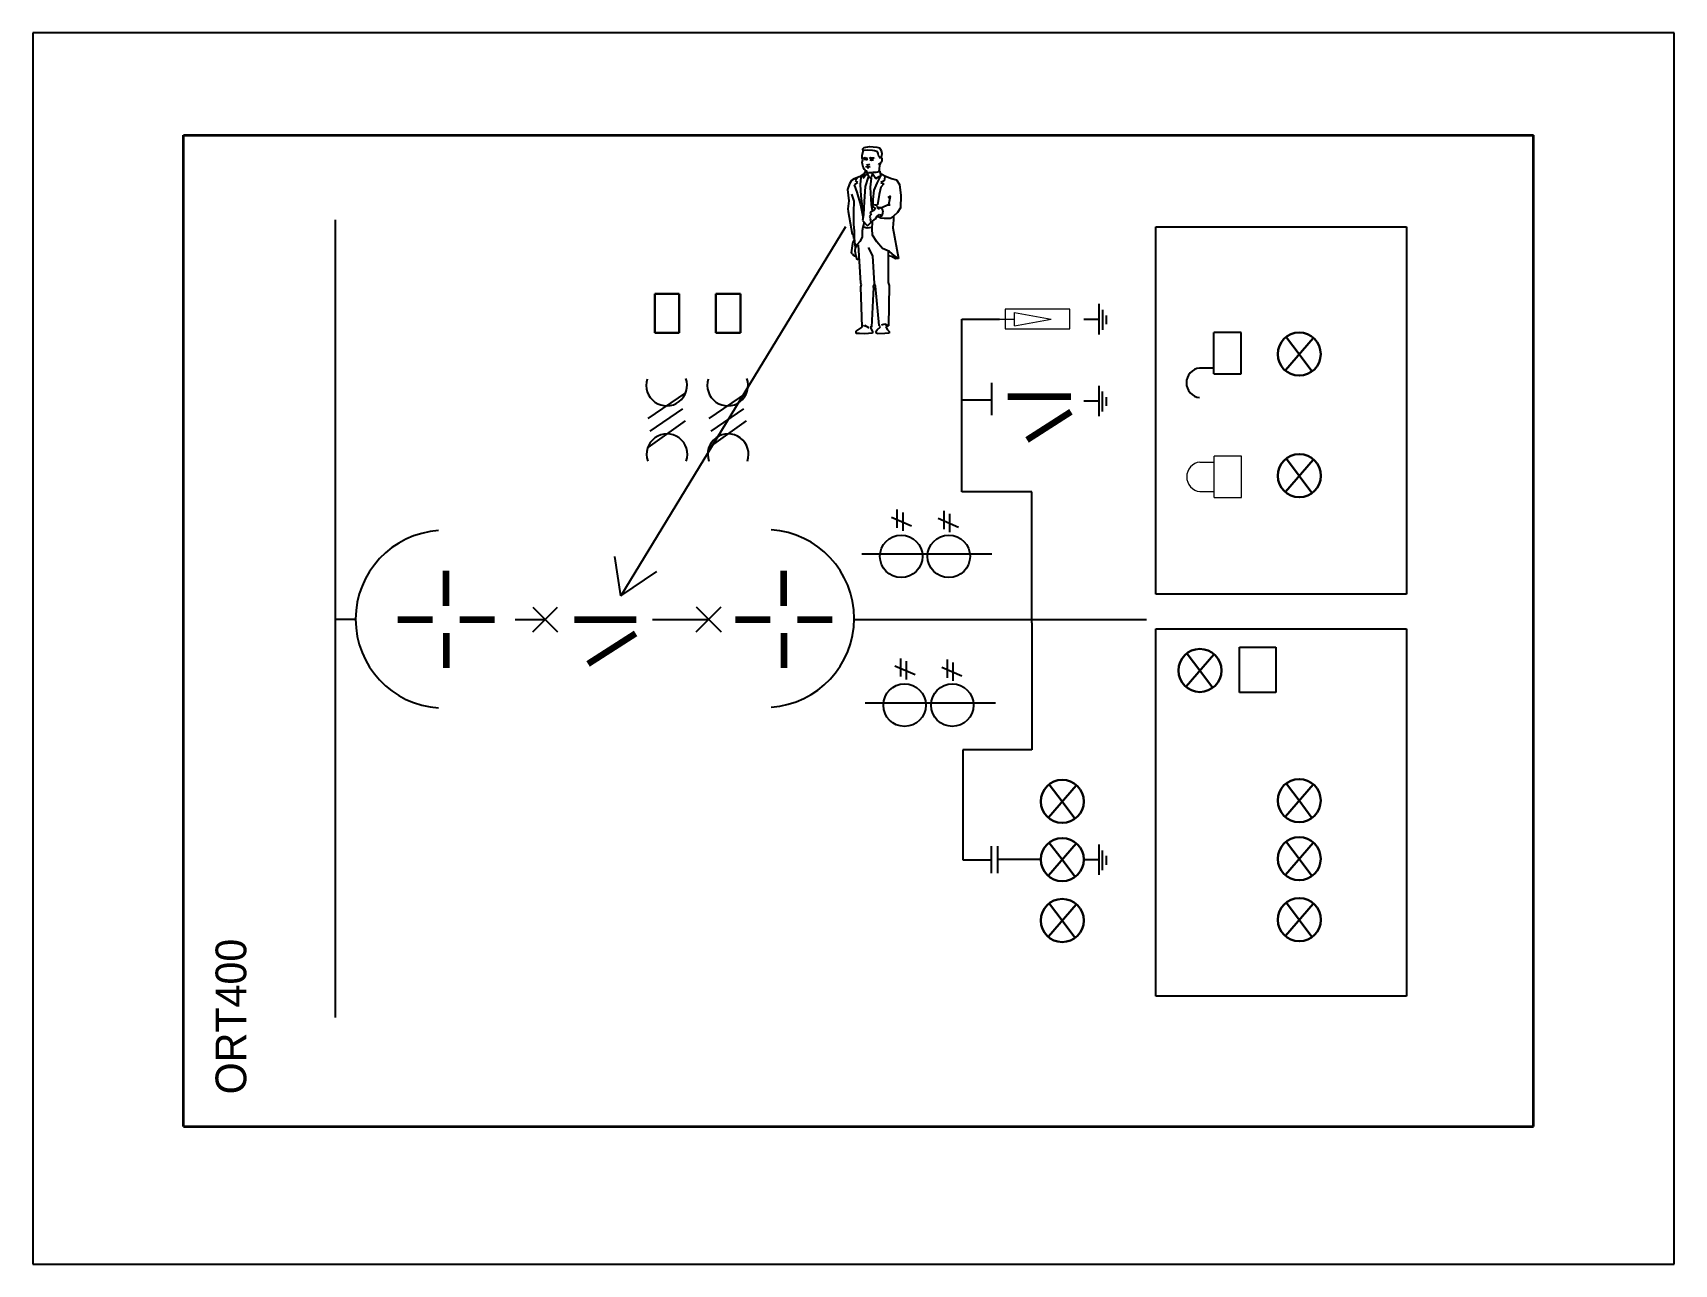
# Model space of a CAD drawing. Header units: millimetres. Extents: x 0 to 1600, y 0 to 1200.
import ezdxf

# ---------------------------------------------------------------- set-up
doc = ezdxf.new("R2010")
doc.units = ezdxf.units.MM
doc.layers.add('6-家具-143', color=143, linetype='Continuous')
doc.layers.add('TOPOVERLAY', color=2, linetype='Continuous')

msp = doc.modelspace()

# ---------------------------------------------------------------- linework, layer by layer
for p, q in [((1600, 1200), (0, 1200)), ((0, 1200), (0, 0)), ((1600, 0), (1600, 1200)), ((792.2, 1010.8), (573.3, 651.3)), ((573.3, 651.3), (567.2, 689.8)), ((573.3, 651.3), (608.3, 674.9)), ((0, 0), (1600, 0))]:
    msp.add_line(p, q)
at = {"color": 5, "lineweight": 35}
for p, q in [((146.9, 134.2), (146.9, 1100.2)), ((146.9, 1100.2), (1462.9, 1100.2)), ((1462.9, 134.2), (1462.9, 1100.2)), ((146.9, 134.2), (1462.9, 134.2))]:
    msp.add_line(p, q, dxfattribs=at)
at = {"color": 56}
for p, q in [((295, 240.3), (295, 1017.9)), ((1039.5, 906.1), (1039.5, 935.8)), ((1042.9, 910.6), (1042.9, 929.9)), ((905.6, 752.8), (905.6, 921)), ((905.6, 921), (942.3, 921)), ((1024.6, 921.1), (1039.4, 921.1)), ((1046.6, 916), (1046.6, 924.6)), ((935, 827.3), (935, 858.8)), ((1039.4, 826.5), (1039.4, 856.1)), ((1042.7, 831), (1042.7, 850.3)), ((935, 842.1), (905.6, 842.1)), ((1024.5, 841.5), (1039.3, 841.5)), ((1046.5, 836.4), (1046.5, 844.9)), ((974, 752.8), (905.6, 752.8)), ((974, 625.1), (974, 752.8)), ((487.3, 616.3), (511.5, 640.4)), ((487.3, 640.4), (511.5, 616.3)), ((646.6, 640.5), (670.9, 616.3)), ((646.6, 616.3), (670.9, 640.5)), ((314.7, 628.4), (295, 628.4)), ((470.1, 628.4), (499.4, 628.4)), ((604.2, 628.4), (658.8, 628.4)), ((800.6, 628.4), (1085.7, 628.4)), ((974, 625.1), (974, 501.2)), ((974, 501.2), (906.5, 501.2)), ((906.5, 501.2), (906.5, 394.2)), ((934.5, 380.9), (934.5, 407.5)), ((940.8, 380.9), (940.8, 407.5)), ((1039.4, 379.4), (1039.4, 409)), ((1042.7, 383.9), (1042.7, 403.2)), ((906.5, 394.2), (934.5, 394.2)), ((982.4, 394.3), (940.8, 394.3)), ((1024.5, 394.3), (1039.3, 394.3)), ((1046.5, 389.2), (1046.5, 397.8))]:
    msp.add_line(p, q, dxfattribs=at)
at = {"color": 252}
for p, q in [((1094.6, 653.1), (1094.6, 1011.1)), ((1094.6, 1011.1), (1339.2, 1011.1)), ((1339.2, 1011.1), (1339.2, 653.1)), ((636.2, 849.3), (599.4, 824.1)), ((695.7, 849.3), (658.9, 824.1)), ((601.7, 811.7), (633.5, 833.6)), ((661.2, 811.7), (693, 833.6)), ((599.8, 796), (636.1, 821.9)), ((659.3, 796), (695.6, 821.9)), ((837, 728.1), (856.6, 719.7)), ((842.7, 717.7), (842.7, 735.5)), ((848.3, 714.8), (848.3, 732.5)), ((882.6, 726.9), (902.2, 718.4)), ((888.3, 716.4), (888.3, 734.2)), ((893.9, 713.5), (893.9, 731.3)), ((808, 692.1), (934.9, 692.1)), ((1339.2, 653.1), (1094.6, 653.1)), ((1094.6, 261.3), (1094.6, 619.2)), ((1094.6, 619.2), (1339.2, 619.2)), ((1339.2, 619.2), (1339.2, 261.3)), ((1176.4, 557.2), (1176.4, 601.3)), ((1176.4, 601.3), (1211.7, 601.3)), ((1211.7, 601.3), (1211.7, 557.2)), ((840.4, 583.1), (860, 574.7)), ((846, 572.7), (846, 590.4)), ((851.7, 569.7), (851.7, 587.5)), ((886, 581.9), (905.6, 573.4)), ((891.6, 571.4), (891.6, 589.2)), ((897.3, 568.5), (897.3, 586.3)), ((811.4, 547.1), (938.3, 547.1)), ((1211.7, 557.2), (1176.4, 557.2)), ((1339.2, 261.3), (1094.6, 261.3))]:
    msp.add_line(p, q, dxfattribs=at)
at = {"color": 250, "lineweight": 30}
for p, q in [((665.9, 907.5), (665.9, 945.8)), ((665.9, 945.8), (689.7, 945.8)), ((689.7, 945.8), (689.7, 907.5)), ((689.7, 907.5), (665.9, 907.5)), ((950.3, 845.6), (1012, 845.6)), ((1234.6, 768.4), (1222, 784.7)), ((1221.1, 752.8), (1248.1, 783.9)), ((1234.6, 768.4), (1246.8, 751.7)), ((1124.2, 563), (1151.2, 594.2)), ((1137.7, 578.6), (1125.1, 594.9)), ((1137.7, 578.6), (1149.9, 562)), ((990, 435.4), (1017, 466.6)), ((1003.5, 451), (990.9, 467.4)), ((1221, 436.2), (1248, 467.3)), ((1234.5, 451.8), (1222, 468.1)), ((1003.5, 451), (1015.6, 434.4)), ((1234.5, 451.8), (1246.7, 435.1)), ((990, 378.8), (1017, 409.9)), ((1003.5, 394.3), (990.9, 410.7)), ((1221, 379.5), (1248, 410.7)), ((1234.5, 395.1), (1222, 411.4)), ((1003.5, 394.3), (1015.6, 377.7)), ((1234.5, 395.1), (1246.7, 378.5)), ((1234.6, 335.7), (1222, 352)), ((990, 319.4), (1017, 350.5)), ((1003.5, 334.9), (991, 351.3)), ((1221.1, 320.1), (1248.1, 351.3)), ((1003.5, 334.9), (1015.7, 318.3)), ((1234.6, 335.7), (1246.8, 319.1))]:
    msp.add_line(p, q, dxfattribs=at)
at = {"color": 56, "lineweight": 20}
for p, q in [((1010.8, 930.6), (947.7, 930.6)), ((947.7, 930.6), (947.7, 911.4)), ((1010.8, 911.4), (1010.8, 930.6)), ((942.3, 921), (957.1, 921)), ((957.1, 914.6), (957.1, 927.3)), ((957.1, 927.3), (992.8, 921)), ((957.1, 914.6), (992.8, 921)), ((947.7, 911.4), (1010.8, 911.4))]:
    msp.add_line(p, q, dxfattribs=at)
at = {"color": 88}
for p, q in [((1151.2, 867.7), (1151.2, 907.9)), ((1177.9, 907.9), (1151.2, 907.9)), ((1177.9, 867.7), (1177.9, 907.9)), ((1137.4, 873.4), (1151.2, 873.4)), ((1151.2, 867.7), (1177.9, 867.7))]:
    msp.add_line(p, q, dxfattribs=at)
at = {"color": 1, "lineweight": 30}
for p, q in [((1221, 871.3), (1248, 902.5)), ((1234.5, 886.9), (1222, 903.2)), ((1234.5, 886.9), (1246.7, 870.3))]:
    msp.add_line(p, q, dxfattribs=at)
at = {"color": 250, "lineweight": 100}
for p, q in [((950.3, 845.6), (1012, 845.6)), ((355.7, 628.4), (389.6, 628.4)), ((369.4, 628.4), (389.6, 628.4)), ((416.2, 628.4), (439.3, 628.4)), ((416.2, 628.4), (450.1, 628.4)), ((527.9, 628.3), (588, 628.3)), ((527.9, 628.3), (588, 628.3)), ((684.9, 628.4), (718.8, 628.4)), ((698.6, 628.4), (718.8, 628.4)), ((745.4, 628.4), (779.3, 628.4)), ((745.4, 628.4), (768.5, 628.4))]:
    msp.add_line(p, q, dxfattribs=at)
at = {"color": 3, "lineweight": 30}
msp.add_line((969.3, 803.5), (1011.7, 830.5), dxfattribs=at)
at = {"color": 18, "lineweight": 0}
for p, q in [((1151.5, 747.3), (1151.5, 787.4)), ((1178.2, 787.4), (1151.5, 787.4)), ((1178.2, 747.3), (1178.2, 787.4)), ((1137.7, 781.7), (1151.5, 781.7)), ((1137.7, 753), (1151.5, 753)), ((1151.5, 747.3), (1178.2, 747.3))]:
    msp.add_line(p, q, dxfattribs=at)
at = {"color": 1, "lineweight": 30}
msp.add_circle((1234.5, 886.9), 21, dxfattribs=at)
at = {"color": 250, "lineweight": 30}
for centre in [(1234.6, 768.4), (1137.7, 578.6), (1003.5, 451), (1234.5, 451.8), (1234.5, 395.1), (1003.5, 394.3), (1003.5, 334.9), (1234.6, 335.7)]:
    msp.add_circle(centre, 21, dxfattribs=at)
at = {"color": 252}
for centre in [(846.5, 689.8), (892.9, 689.8), (849.8, 544.8), (896.3, 544.8)]:
    msp.add_circle(centre, 20.7, dxfattribs=at)
at = {"color": 88}
msp.add_arc((1139, 858.9), 14.5, 96.3558, 263.6442, dxfattribs=at)
at = {"color": 252}
for centre, start, end in [((617.9, 856.4), 162.0487, 20.1121), ((677.4, 856.4), 162.0487, 20.1121), ((618.2, 789.2), 340.9683, 199.0317), ((677.8, 789.2), 340.9683, 199.0317)]:
    msp.add_arc(centre, 19.9, start, end, dxfattribs=at)
at = {"color": 18, "lineweight": 0}
msp.add_arc((1139.3, 767.3), 14.5, 96.3558, 263.6442, dxfattribs=at)
at = {"color": 56}
for centre, start, end in [((401.3, 628.5), 93.7682, 266.2318), ((714, 629.3), 273.7682, 86.2318)]:
    msp.add_arc(centre, 86.6, start, end, dxfattribs=at)
at = {"layer": '6-家具-143', "color": 143}
for p, q in [((809.2, 1086.9), (810.5, 1088.2)), ((810.5, 1088.2), (815.5, 1089.1)), ((815.5, 1089.1), (822.7, 1088.7)), ((822.7, 1088.7), (825.5, 1088)), ((808.5, 1073.6), (809.2, 1076.5)), ((809.5, 1069.2), (808.5, 1073.6)), ((808.6, 1080.5), (809.4, 1084.8)), ((808.6, 1077.7), (808.6, 1080.5)), ((809.2, 1076.5), (808.6, 1077.7)), ((809.4, 1084.8), (809.2, 1086.9)), ((809.3, 1078), (811.5, 1078.4)), ((809.6, 1085.1), (810.1, 1085.7)), ((810, 1077.1), (812.1, 1077.2)), ((810.1, 1085.7), (814.1, 1085.9)), ((812.2, 1076.2), (810.4, 1076.6)), ((811.2, 1076.8), (811.7, 1077)), ((811.5, 1078.4), (813.6, 1077.6)), ((811.7, 1077), (812.3, 1076.4)), ((812.1, 1077.2), (813.6, 1076.6)), ((813.2, 1076.1), (812.2, 1076.2)), ((813.6, 1076.6), (813.2, 1076.1)), ((814.1, 1085.9), (818.5, 1085.8)), ((815, 1071.6), (816, 1072.1)), ((815.7, 1077.5), (816.9, 1078.4)), ((816.6, 1077.1), (815.9, 1076.6)), ((815.9, 1076.6), (816.3, 1076.1)), ((816.3, 1076.1), (817.5, 1076)), ((818.2, 1077.3), (816.6, 1077.1)), ((816.6, 1076.3), (817.1, 1076.7)), ((816.9, 1078.4), (819.8, 1078.1)), ((817.1, 1076.7), (817.9, 1076.5)), ((817.5, 1076), (819.4, 1076.6)), ((819.4, 1077.2), (818.2, 1077.3)), ((818.5, 1085.8), (820.5, 1085.4)), ((819.8, 1078.1), (820.2, 1077.4)), ((820.5, 1085.4), (822.6, 1084.6)), ((822.6, 1084.6), (823.6, 1082.5)), ((823.6, 1082.5), (824, 1080.6)), ((824, 1080.6), (825, 1079.6)), ((824.6, 1071.9), (824.5, 1072.4)), ((825.2, 1072.2), (824.6, 1071.9)), ((825, 1079.6), (825, 1078.8)), ((825, 1078.8), (825.4, 1078.6)), ((825.9, 1073), (825.2, 1072.2)), ((826.2, 1073.2), (825.3, 1070.9)), ((825.4, 1077.9), (825.9, 1078.5)), ((825.5, 1088), (827, 1085.3)), ((825.9, 1078.5), (826.7, 1078.8)), ((826.9, 1074.1), (825.9, 1073)), ((827.4, 1080.2), (826.7, 1078.9)), ((826.7, 1078.8), (827.4, 1078.1)), ((827.5, 1075.4), (826.9, 1074.1)), ((827, 1085.3), (827.7, 1082.5)), ((827.7, 1082.5), (827.4, 1080.2)), ((827.4, 1078.1), (827.7, 1077.2)), ((827.7, 1077.2), (827.5, 1075.4)), ((800.6, 1057.8), (798.1, 1056)), ((805.4, 1059.8), (800.6, 1057.8)), ((804.5, 1059.4), (801.5, 1056)), ((810.4, 1062.8), (805.4, 1059.8)), ((807.2, 1058.9), (806.5, 1052.3)), ((809.5, 1061.7), (807.2, 1058.9)), ((810.7, 1066.7), (809.5, 1069.2)), ((810.9, 1064.4), (809.5, 1058.5)), ((809.5, 1058.5), (813.1, 1062.3)), ((811.7, 1065.5), (810.7, 1066.7)), ((811.5, 1064.9), (810.9, 1064.4)), ((812.4, 1064.9), (811.5, 1064.9)), ((814.3, 1059.2), (811.5, 1050.3)), ((811.7, 1064.5), (811.6, 1064.2)), ((811.6, 1064.2), (813.8, 1063.9)), ((812.7, 1065.3), (811.7, 1065.5)), ((812, 1069.4), (813.6, 1069.8)), ((812.7, 1072), (813, 1071.5)), ((813.3, 1064.3), (812.7, 1065.3)), ((813, 1071.5), (815, 1071.6)), ((813.1, 1062.3), (814.7, 1063.8)), ((813.3, 1068.7), (815, 1068.6)), ((813.6, 1069.8), (814.4, 1069.7)), ((813.7, 1062.3), (815.1, 1059.3)), ((814.4, 1069.7), (816.4, 1069.5)), ((814.7, 1063.8), (817.9, 1063.8)), ((815.1, 1059.3), (815.8, 1058.7)), ((815.8, 1058.7), (817.4, 1059.4)), ((817.1, 1058.4), (816.3, 1049.5)), ((817.4, 1059.4), (818.6, 1062.1)), ((817.9, 1063.8), (821.8, 1057.9)), ((821.9, 1064), (818.4, 1064)), ((821.8, 1057.9), (825, 1059.9)), ((825, 1064.5), (821.9, 1064)), ((826.6, 1061.4), (822.7, 1053.5)), ((824.6, 1065.1), (825, 1064.5)), ((824.9, 1067.1), (824.7, 1065.1)), ((825.3, 1070.9), (824.9, 1067.1)), ((825, 1059.9), (826.9, 1061.1)), ((826, 1065.2), (825.1, 1065.1)), ((826.3, 1063), (826, 1065.2)), ((826.9, 1061.1), (826.3, 1063)), ((827, 1062.6), (831.1, 1060.3)), ((830.4, 1059.6), (829.8, 1055.7)), ((831.1, 1060.3), (837.1, 1058.2)), ((837.1, 1058.2), (841.9, 1056.7)), ((841.9, 1056.7), (844.8, 1052.1)), ((796, 1053), (794.2, 1047.3)), ((794.2, 1047.3), (795.3, 1036.4)), ((798.1, 1056), (796, 1053)), ((800.8, 1035.9), (798.5, 1042.8)), ((804, 1054.1), (800.8, 1051.9)), ((800.8, 1051.9), (803.3, 1044.8)), ((801.5, 1056), (804, 1054.1)), ((803.3, 1044.8), (806.7, 1032.3)), ((806.5, 1052.3), (807, 1041.2)), ((807, 1041.2), (809.2, 1025.2)), ((811.5, 1050.3), (810.4, 1035.5)), ((816.3, 1049.5), (816.9, 1037.8)), ((819.7, 1046.6), (819, 1037.7)), ((822.7, 1053.5), (819.7, 1046.6)), ((825, 1042.3), (823.4, 1032.5)), ((826.8, 1049.6), (825, 1042.3)), ((829.8, 1055.7), (826.8, 1054.1)), ((826.8, 1054.1), (829.5, 1053)), ((829.5, 1053), (826.8, 1049.6)), ((836.1, 1040.7), (833.6, 1039.1)), ((834.3, 1032.7), (836.1, 1040.7)), ((844.8, 1052.1), (846.2, 1041.6)), ((846.2, 1041.6), (845.7, 1029.5)), ((795.3, 1036.4), (794.6, 1028.4)), ((794.6, 1028.4), (794.9, 1025.9)), ((794.9, 1025.9), (798.8, 1003.8)), ((800.3, 1025.4), (800.8, 1035.9)), ((800.3, 1019.3), (800.3, 1025.4)), ((806.7, 1032.3), (808.8, 1022.5)), ((810.4, 1035.5), (809.7, 1022.5)), ((816.5, 1025.1), (816.3, 1023.6)), ((819.8, 1027), (816.5, 1025.1)), ((816.9, 1037.8), (817.1, 1032.6)), ((817.1, 1032.6), (818.3, 1027.2)), ((819.1, 1032.5), (818.6, 1031.5)), ((818.6, 1031.5), (819, 1030.5)), ((819, 1037.7), (818.8, 1033)), ((819, 1030.5), (820.4, 1029.9)), ((821, 1032.1), (819.1, 1032.5)), ((821.3, 1028.7), (819.8, 1027)), ((820.4, 1029.9), (821.3, 1028.7)), ((822.1, 1032.1), (821, 1032.1)), ((823.4, 1030.6), (822.1, 1032.1)), ((824.3, 1028.4), (823.4, 1030.6)), ((825.2, 1028.3), (824.3, 1028.4)), ((824.7, 1029.5), (828.4, 1030)), ((826.1, 1029.3), (824.7, 1029.5)), ((828.2, 1028.2), (826.1, 1029.3)), ((827.9, 1022), (828.9, 1025.2)), ((828.9, 1025.2), (828.2, 1028.2)), ((828.4, 1030), (833.2, 1032.3)), ((833.2, 1032.3), (835.9, 1032.3)), ((835.9, 1032.3), (834.3, 1032.7)), ((842.8, 1024.8), (838.9, 1021.3)), ((845.7, 1029.5), (842.8, 1024.8)), ((800.3, 1013.6), (800.3, 1019.3)), ((801, 1006.8), (800.3, 1013.6)), ((809.2, 1010.6), (808.3, 1007.2)), ((809.7, 1022.5), (808.8, 1017.2)), ((808.8, 1022.5), (809.2, 1020.2)), ((808.8, 1017.2), (813.8, 1012)), ((810.4, 1015.4), (809.2, 1010.6)), ((809.7, 1010.9), (813.3, 1009.9)), ((813.3, 1009.9), (817.9, 1010.6)), ((813.8, 1012), (817.5, 1015.9)), ((817.6, 1023.4), (815.6, 1021.4)), ((815.6, 1021.4), (815.8, 1020.7)), ((815.8, 1020.7), (816.4, 1020.1)), ((816.4, 1020.1), (815.8, 1019.1)), ((815.8, 1019.1), (816.5, 1018.3)), ((816.3, 1023.6), (817.6, 1023.4)), ((816.5, 1018.3), (816.3, 1016.9)), ((816.3, 1016.9), (816.9, 1016)), ((816.9, 1016), (818.6, 1016.5)), ((818.1, 1009), (818.6, 1015.6)), ((818.4, 1002.9), (818.1, 1009)), ((818.6, 1016.5), (821.5, 1018.8)), ((821.5, 1018.8), (823.2, 1021.4)), ((823.2, 1021.4), (825.2, 1022.9)), ((826.6, 1019.3), (824.1, 1020.7)), ((825.2, 1022.9), (827.3, 1022.3)), ((825.9, 1020.9), (827.9, 1022)), ((830, 1019.1), (826.6, 1019.3)), ((835.9, 1019.1), (830, 1019.1)), ((838.9, 1021.3), (835.9, 1019.1)), ((838.9, 1017.9), (838.4, 1009.9)), ((838.4, 1009.9), (843.9, 980.1)), ((839.1, 1020.9), (838.9, 1017.9)), ((798.8, 992.4), (797.8, 985.6)), ((798.8, 1003.8), (799.7, 1003.3)), ((799.5, 995.9), (798.8, 992.4)), ((801, 999.1), (799.5, 995.9)), ((799.7, 1003.3), (800.1, 999.5)), ((800.1, 999.5), (800.8, 999.5)), ((800.8, 999.5), (801.5, 999.5)), ((801, 999.7), (801, 1006.8)), ((801.9, 990.8), (801, 999.7)), ((803.5, 993.8), (801.7, 990.4)), ((806.1, 996.5), (803.5, 993.8)), ((807.3, 956.2), (804.9, 993.5)), ((808.3, 1000.8), (806.1, 996.5)), ((808.3, 1007.2), (808.3, 1000.8)), ((822.7, 996.3), (818.4, 1002.9)), ((828.2, 989.9), (822.7, 996.3)), ((797.8, 985.6), (798.6, 985.4)), ((798.6, 985.4), (799.1, 984)), ((799.1, 984), (800.1, 983.8)), ((800.1, 983.8), (800.3, 982.8)), ((800.3, 982.8), (802, 982.3)), ((801.7, 990.4), (801.3, 987.4)), ((801.3, 987.4), (802.4, 982.2)), ((802.4, 982.2), (803.1, 979.2)), ((803.1, 979.2), (805.6, 980.1)), ((819, 982.8), (814.7, 990.8)), ((820.6, 955.6), (819, 982.8)), ((835, 986.9), (828.2, 989.9)), ((833.9, 987.6), (833.9, 956.7)), ((837.3, 981.9), (834.1, 982.6)), ((839.6, 983.1), (835, 986.9)), ((841.4, 979.9), (837.3, 981.9)), ((843, 980.8), (839.6, 983.1)), ((843.9, 980.1), (841.4, 979.9)), ((807.8, 954.8), (807.3, 956.2)), ((807.3, 952.4), (807.8, 954.8)), ((808.6, 913.3), (807.3, 952.4)), ((819.5, 952.2), (817.4, 913.3)), ((820.1, 955.1), (819, 952.4)), ((819, 952.4), (819.5, 952.2)), ((821.4, 953), (820.6, 955.6)), ((825.1, 914.9), (821.4, 953)), ((833.9, 956.7), (834.7, 953.8)), ((834.7, 953.8), (834.2, 914.3)), ((802.5, 909.3), (808.6, 913.3)), ((810.2, 913.8), (810.7, 915.1)), ((810.7, 915.1), (814.5, 912.8)), ((814.5, 912.8), (815, 912.8)), ((817.4, 913.3), (816.3, 913)), ((816.3, 913), (818.5, 908.8)), ((823, 910.6), (826.2, 913.6)), ((826.2, 913.6), (825.1, 914.9)), ((827.3, 915.4), (830.5, 916.5)), ((830.5, 916.5), (833.1, 914.9)), ((834.2, 914.3), (831.5, 913.6)), ((831.5, 913.6), (833.1, 910.4)), ((802.5, 906.9), (802.5, 909.3)), ((805.7, 906.9), (802.5, 906.9)), ((810.7, 906.6), (805.7, 906.9)), ((818.5, 907.2), (810.7, 906.6)), ((818.5, 908.8), (818.5, 907.2)), ((821.9, 908.8), (823, 910.6)), ((823, 906.6), (821.9, 908.8)), ((830.7, 906.9), (823, 906.6)), ((834.7, 907.2), (830.7, 906.9)), ((833.1, 910.4), (834.7, 908.8)), ((834.7, 908.8), (834.7, 907.2))]:
    msp.add_line(p, q, dxfattribs=at)
at = {"layer": 'TOPOVERLAY', "color": 3, "linetype": 'Continuous', "lineweight": 30}
for p, q in [((606.3, 907.5), (606.3, 945.8)), ((606.3, 945.8), (630.2, 945.8)), ((630.2, 945.8), (630.2, 907.5)), ((630.2, 907.5), (606.3, 907.5))]:
    msp.add_line(p, q, dxfattribs=at)
at = {"layer": 'TOPOVERLAY', "color": 3, "linetype": 'Continuous', "lineweight": 100}
for p, q in [((969.3, 803.5), (1011.7, 830.5)), ((541.4, 585.1), (587.6, 614.5)), ((541.4, 585.1), (587.6, 614.5))]:
    msp.add_line(p, q, dxfattribs=at)
at = {"layer": 'TOPOVERLAY', "color": 250, "linetype": 'Continuous', "lineweight": 100}
for p, q in [((402.9, 641.7), (402.9, 675.6)), ((732.1, 641.7), (732.1, 675.6)), ((402.9, 615.1), (402.9, 581.2)), ((732.1, 615.1), (732.1, 581.2))]:
    msp.add_line(p, q, dxfattribs=at)

# ---------------------------------------------------------------- texts
at = {"insert": (178.1, 165.5), "char_height": 30, "width": 3011.936, "attachment_point": 1, "rotation": 90}
msp.add_mtext('ORT400', dxfattribs=at)

doc.saveas('drawing.dxf')
